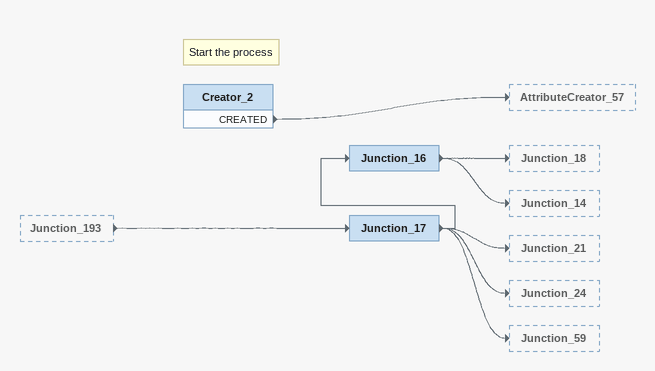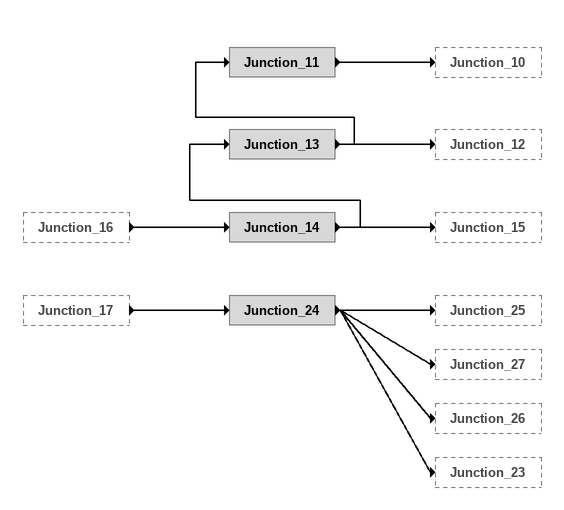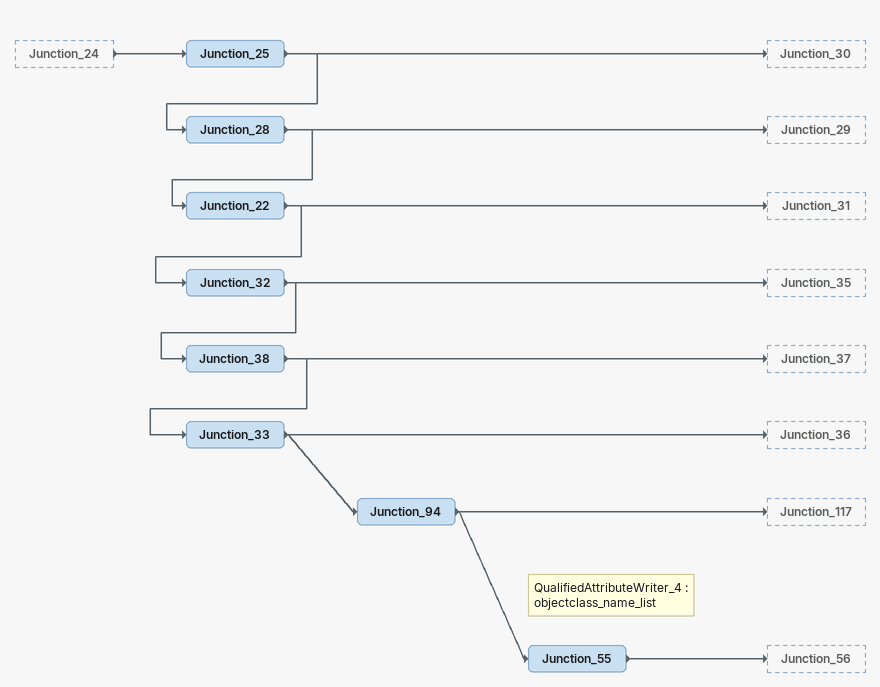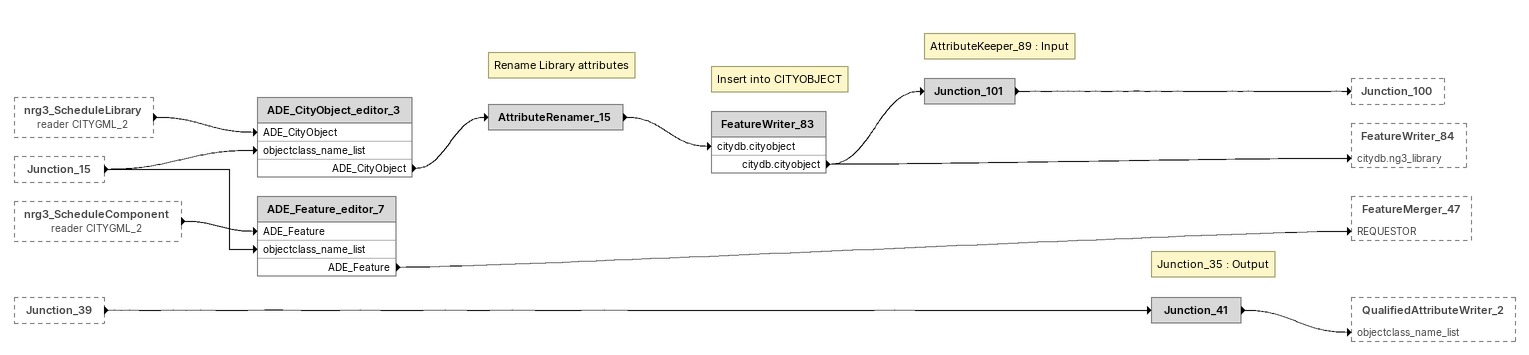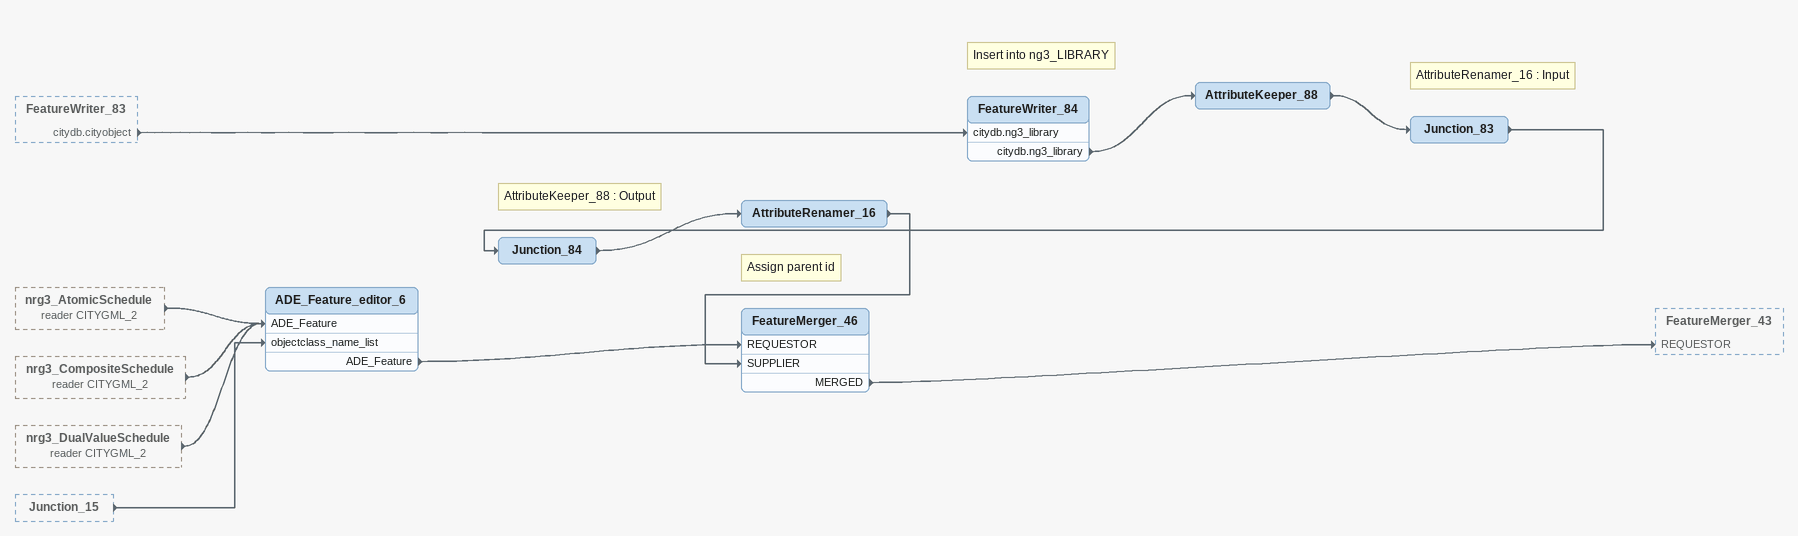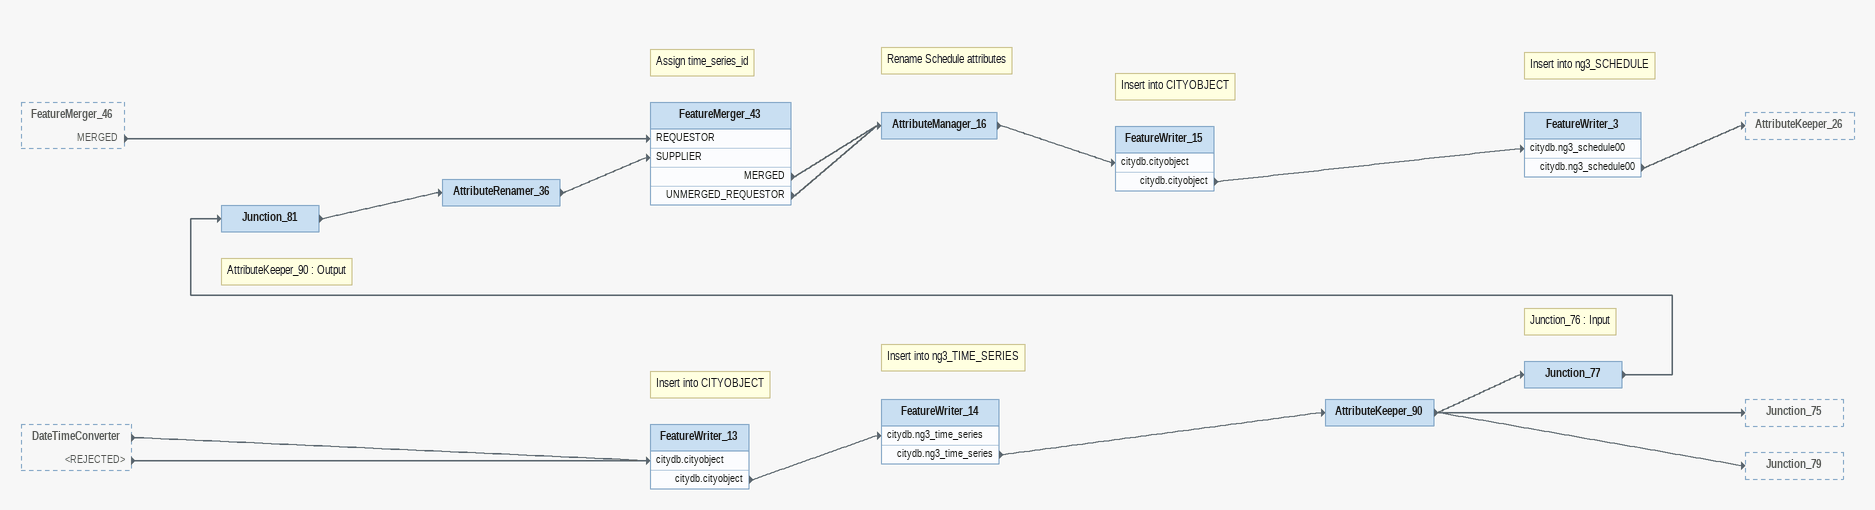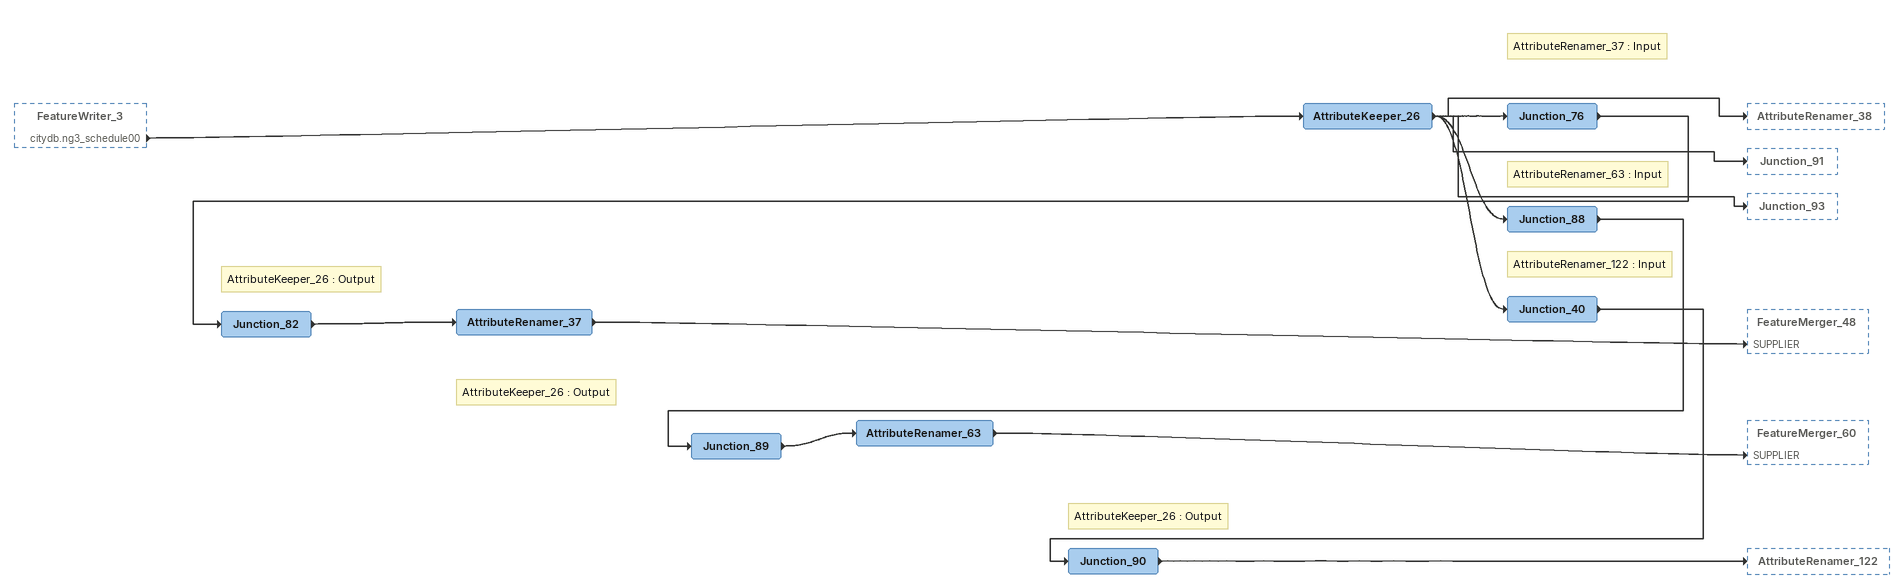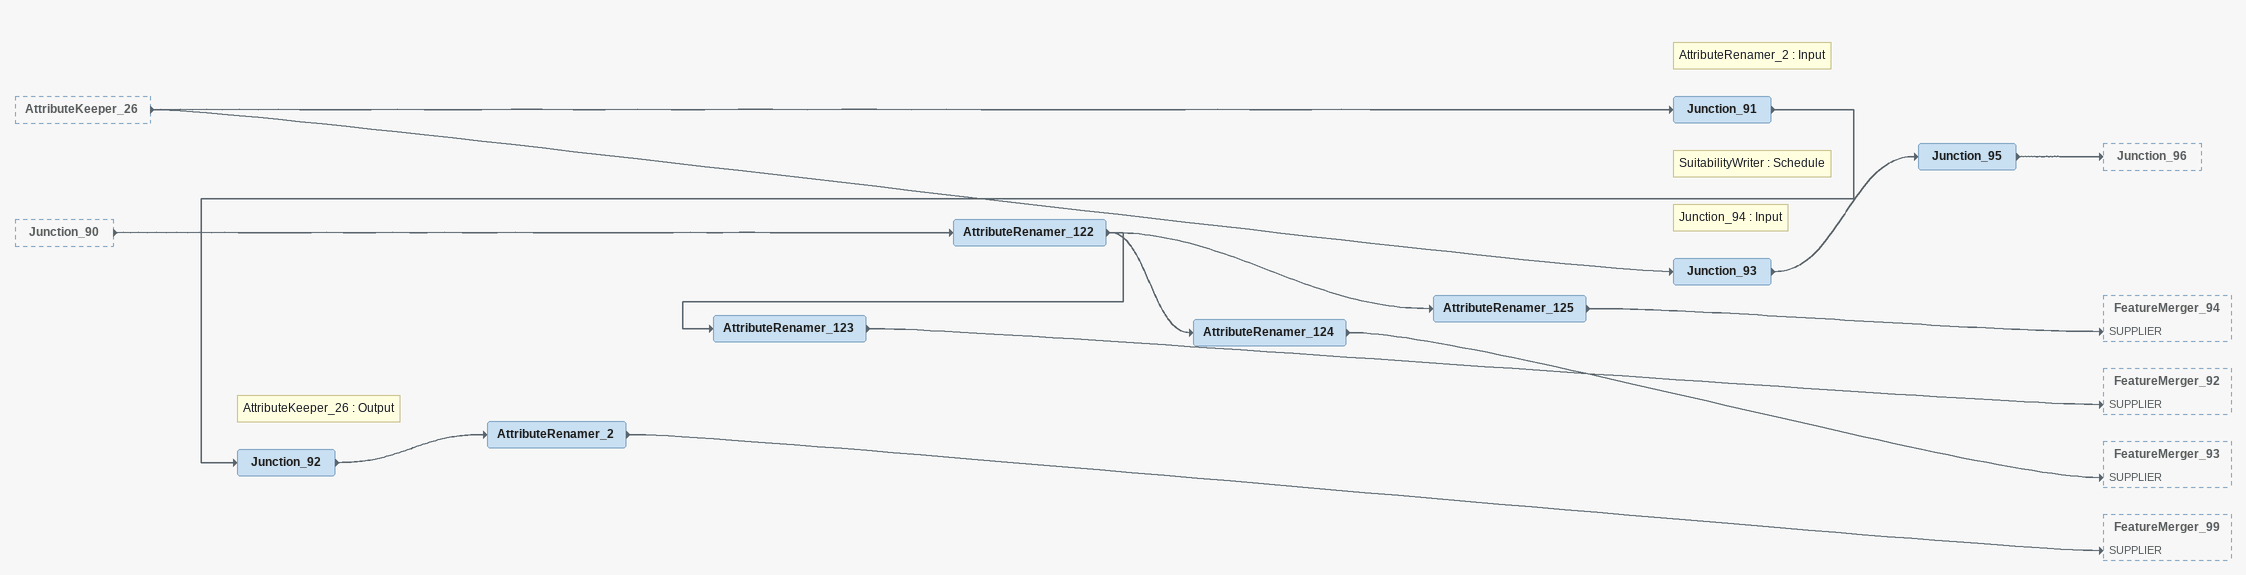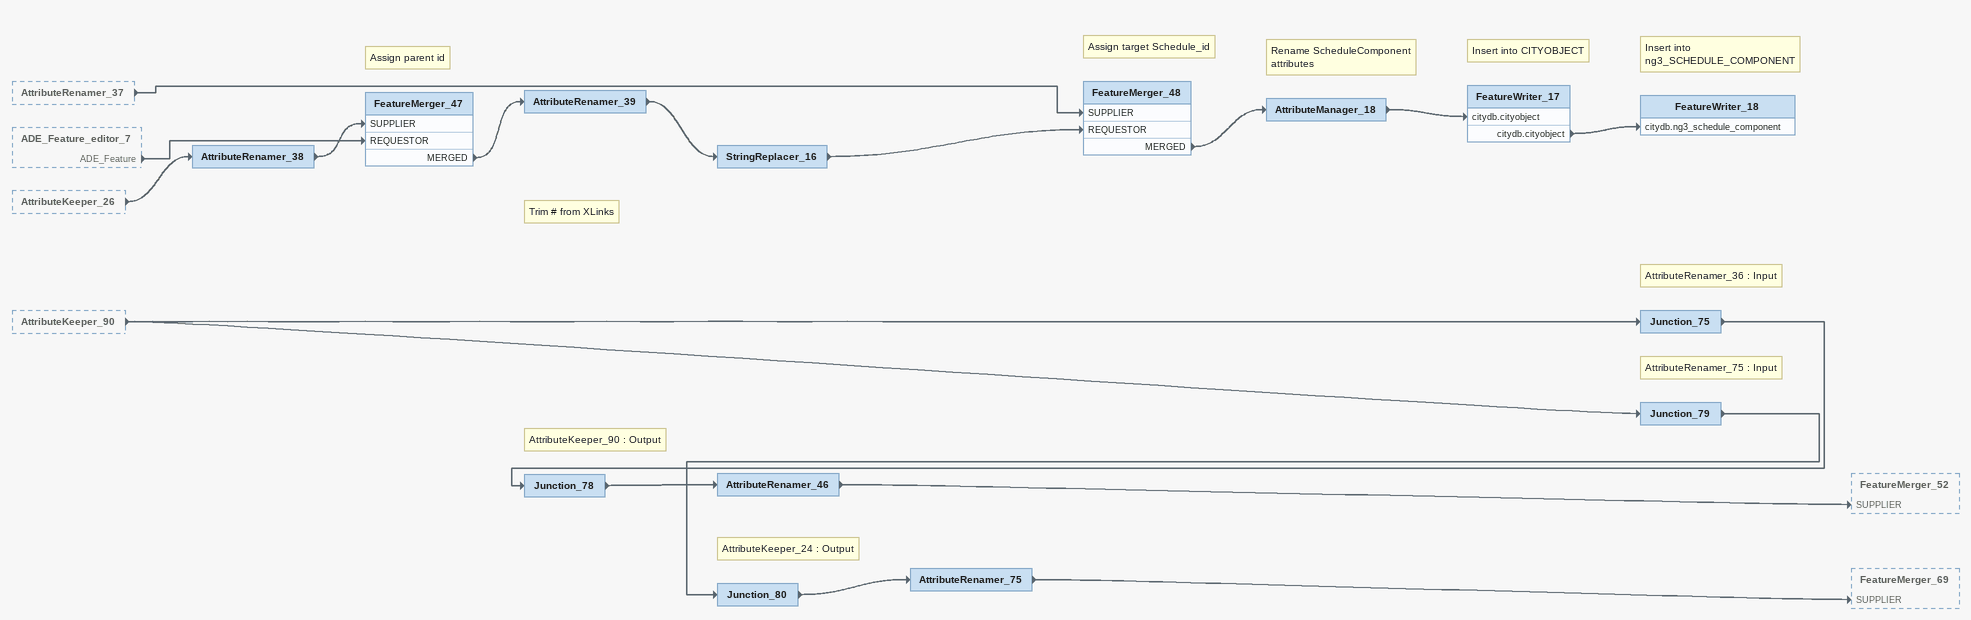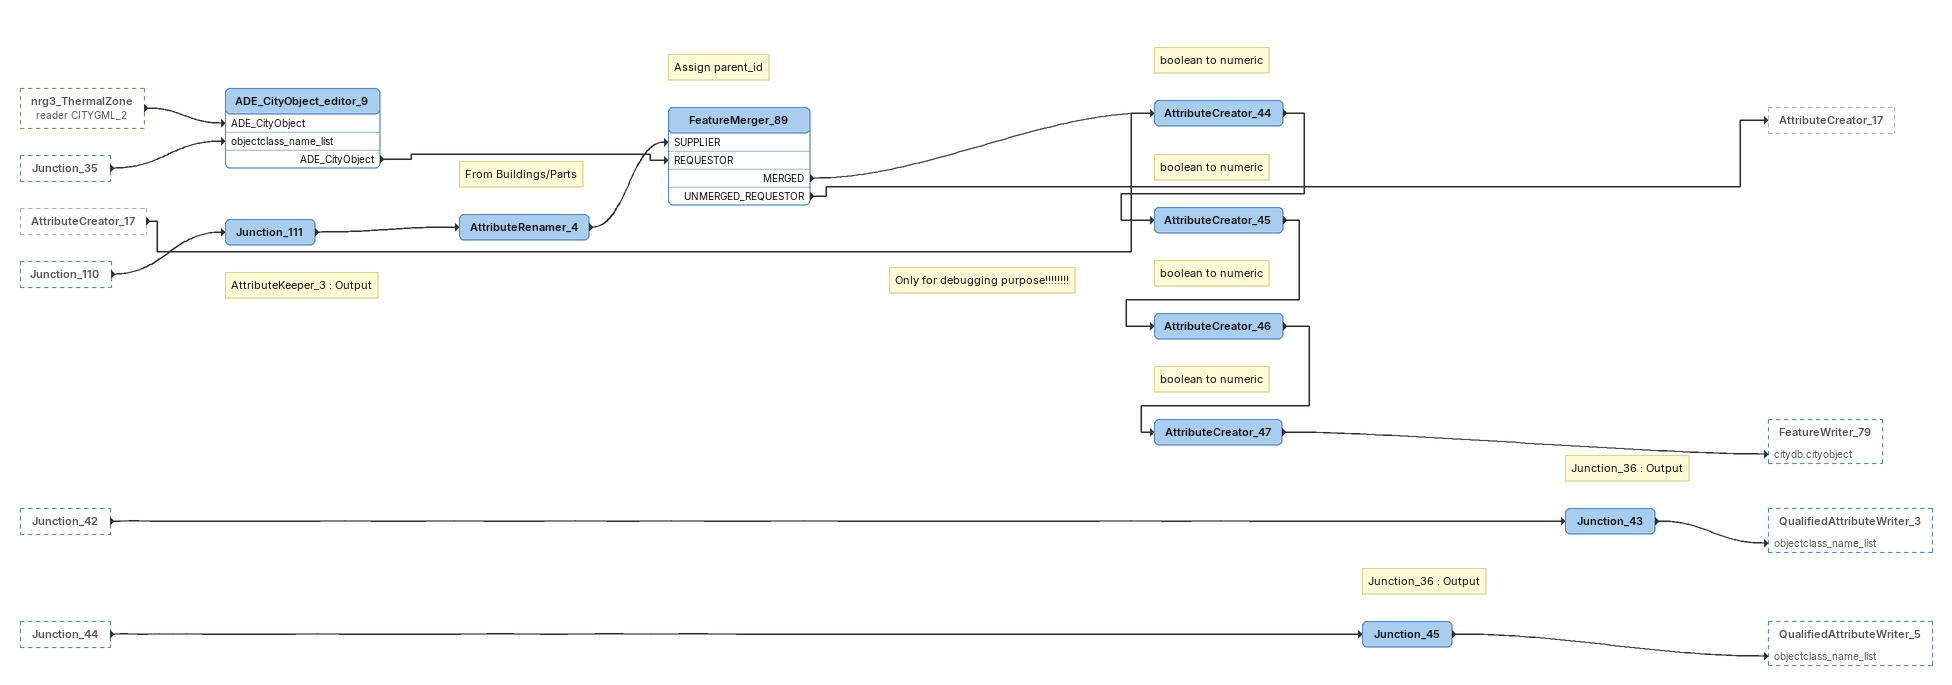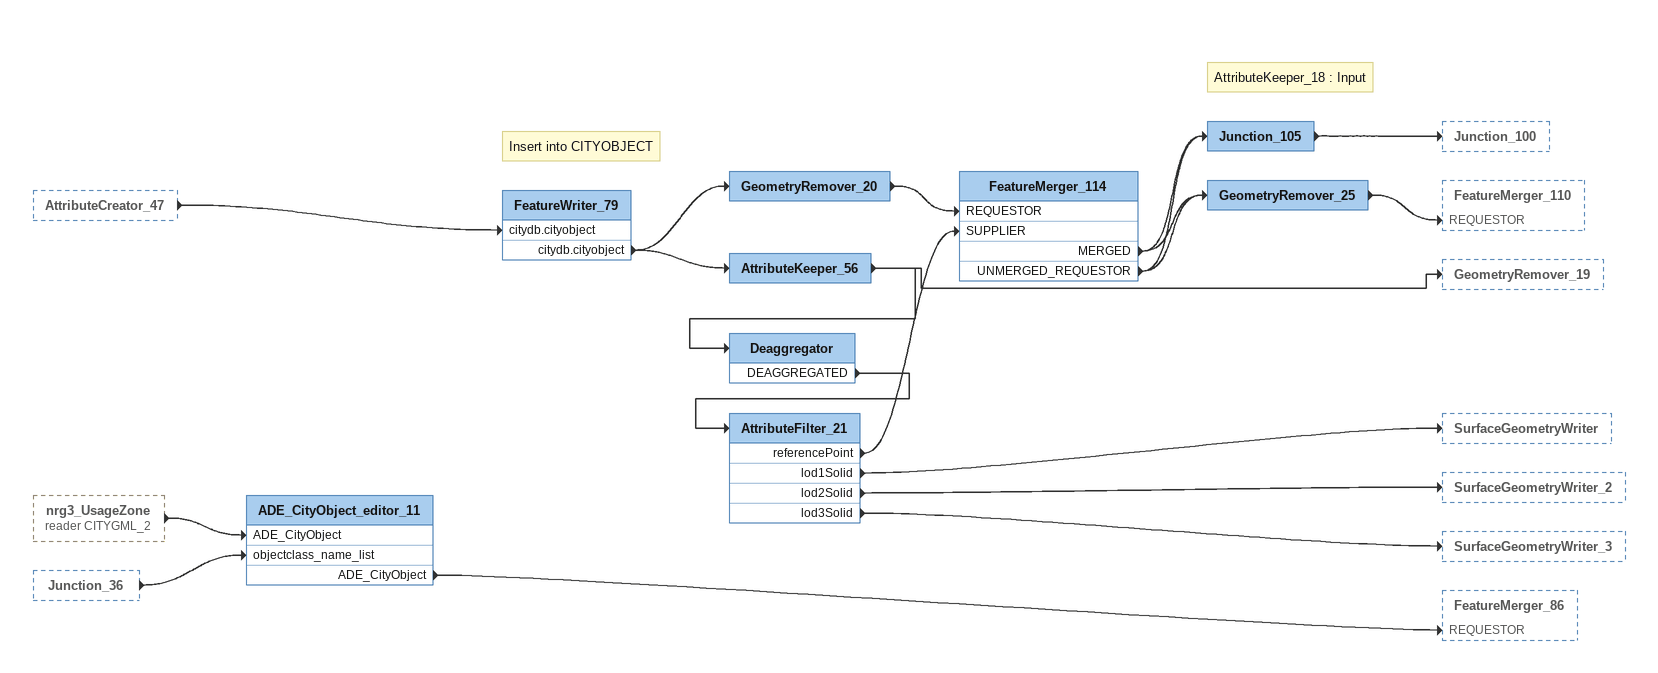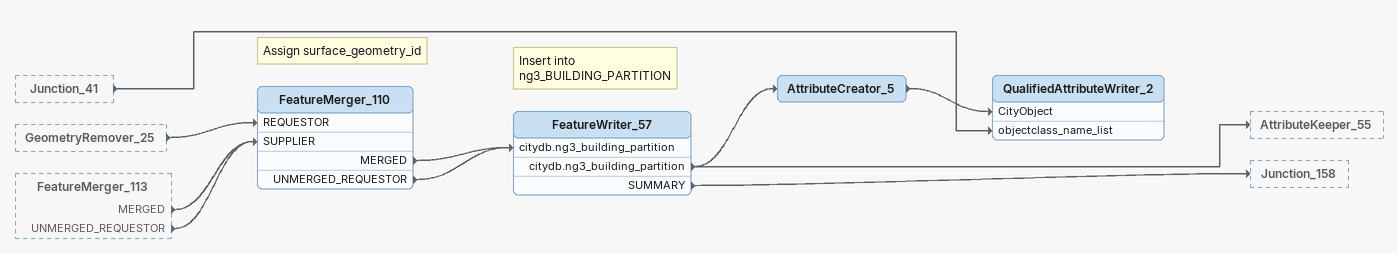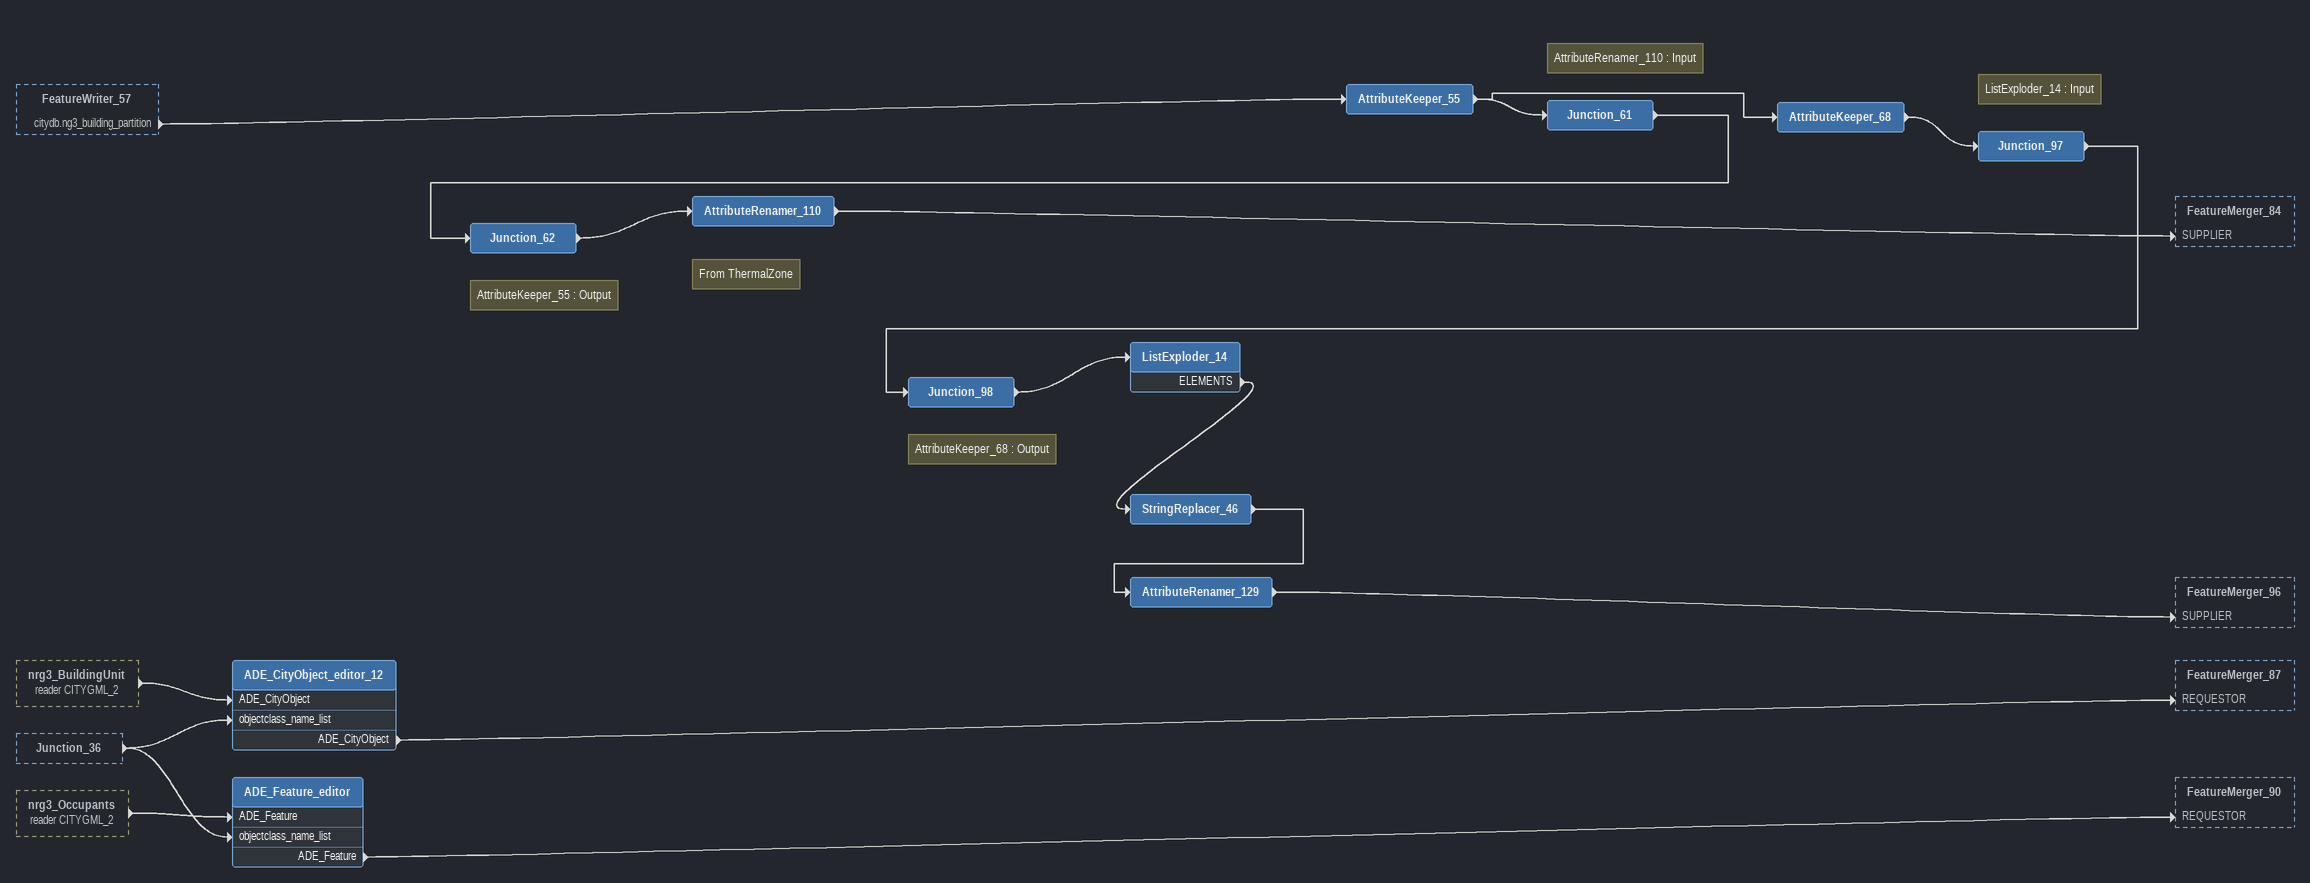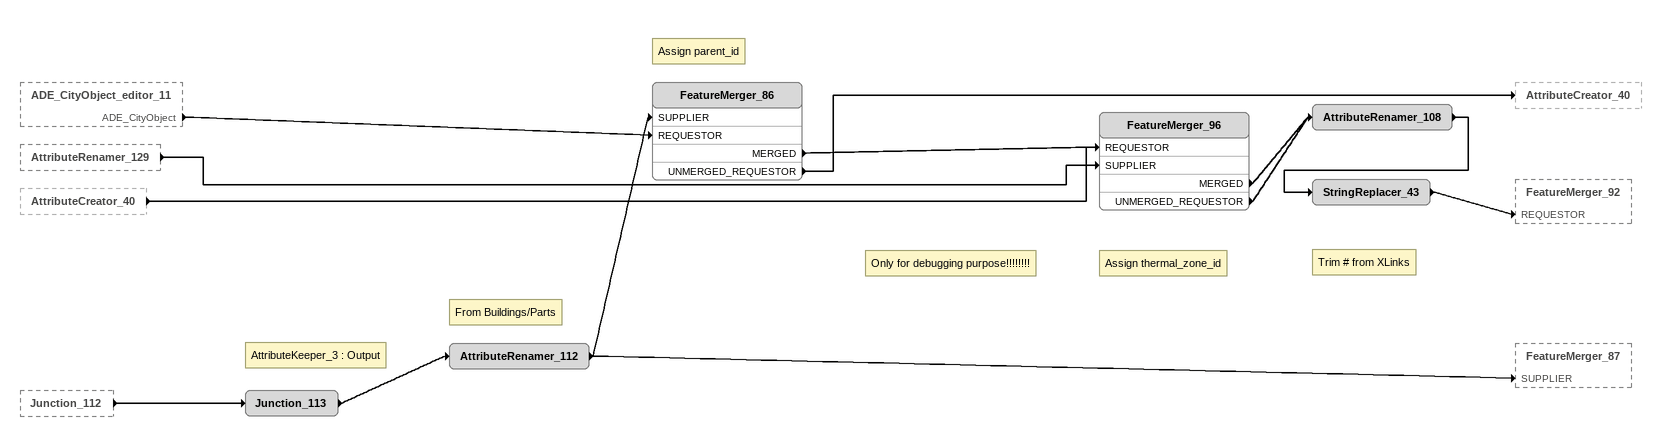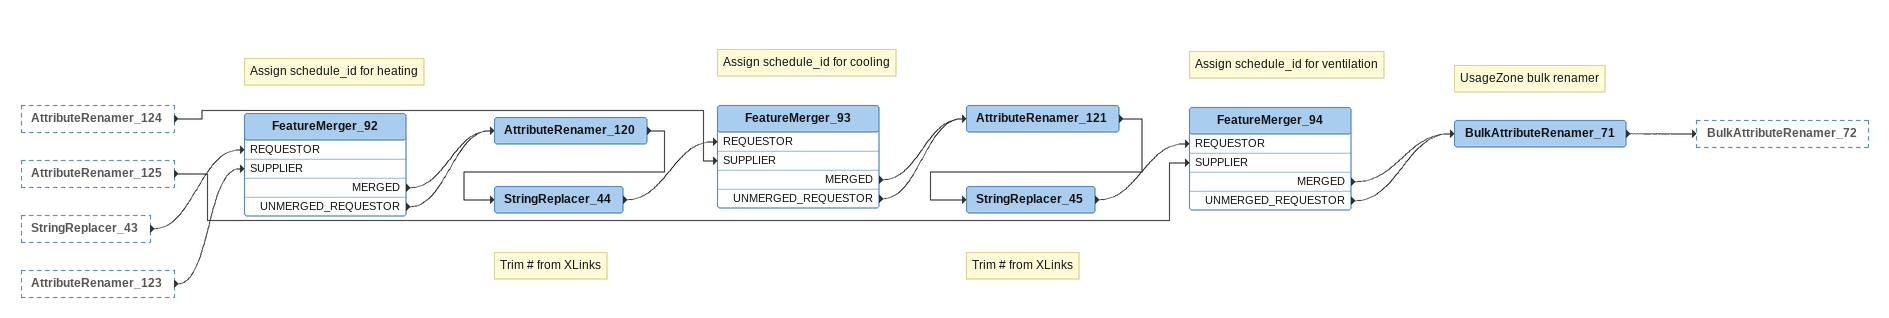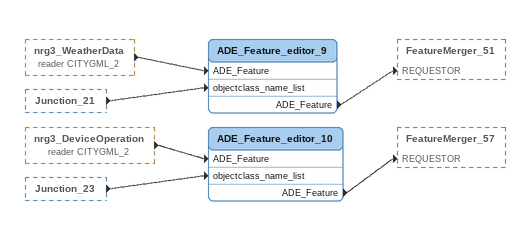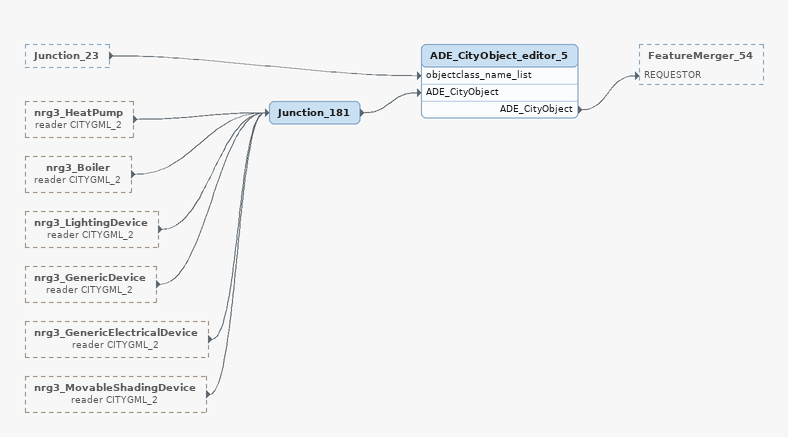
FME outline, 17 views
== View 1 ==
Junction_193 [outside]
    -> Junction_17
Note: Start the process
Creator_2
    CREATED -> AttributeCreator_57
Junction_17
    -> Junction_21
    -> Junction_24
    -> Junction_59
    -> Junction_16
Junction_16
    -> Junction_18
    -> Junction_14

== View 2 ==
Junction_16 [outside]
    -> Junction_14
Junction_17 [outside]
    -> Junction_24
Junction_14
    -> Junction_13
    -> Junction_15
Junction_13
    -> Junction_12
    -> Junction_11
Junction_11
    -> Junction_10
Junction_24
    -> Junction_25
    -> Junction_27
    -> Junction_26
    -> Junction_23

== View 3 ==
Junction_24 [outside]
    -> Junction_25
Junction_25
    -> Junction_28
    -> Junction_30
Junction_28
    -> Junction_22
    -> Junction_29
Junction_22
    -> Junction_32
    -> Junction_31
Junction_32
    -> Junction_38
    -> Junction_35
Junction_38
    -> Junction_33
    -> Junction_37
Junction_33
    -> Junction_94
    -> Junction_36
Junction_94
    -> Junction_117
    -> Junction_55
Note: QualifiedAttributeWriter_4 : objectclass_name_list
Junction_55
    -> Junction_56

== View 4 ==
nrg3_ScheduleLibrary (reader CITYGML_2) [outside]
    -> ADE_CityObject_editor_3 [ADE_CityObject]
Junction_15 [outside]
    -> ADE_Feature_editor_7 [objectclass_name_list]
    -> ADE_CityObject_editor_3 [objectclass_name_list]
nrg3_ScheduleComponent (reader CITYGML_2) [outside]
    -> ADE_Feature_editor_7 [ADE_Feature]
Junction_39 [outside]
    -> Junction_41
Note: Junction_35 : Output
Junction_41
    -> QualifiedAttributeWriter_2 [objectclass_name_list]
ADE_Feature_editor_7
    ADE_Feature -> FeatureMerger_47 [REQUESTOR]
ADE_CityObject_editor_3
    ADE_CityObject -> AttributeRenamer_15
Note: Rename Library attributes
AttributeRenamer_15
    -> FeatureWriter_83 [citydb.cityobject]
Note: Insert into CITYOBJECT
FeatureWriter_83
    citydb.cityobject -> FeatureWriter_84 [citydb.ng3_library]
    citydb.cityobject -> Junction_101
Note: AttributeKeeper_89 : Input
Junction_101
    -> Junction_100

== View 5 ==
FeatureWriter_83 [outside]
    citydb.cityobject -> FeatureWriter_84 [citydb.ng3_library]
nrg3_AtomicSchedule (reader CITYGML_2) [outside]
    -> ADE_Feature_editor_6 [ADE_Feature]
nrg3_CompositeSchedule (reader CITYGML_2) [outside]
    -> ADE_Feature_editor_6 [ADE_Feature]
nrg3_DualValueSchedule (reader CITYGML_2) [outside]
    -> ADE_Feature_editor_6 [ADE_Feature]
Junction_15 [outside]
    -> ADE_Feature_editor_6 [objectclass_name_list]
Note: Insert into ng3_LIBRARY
FeatureWriter_84
    citydb.ng3_library -> AttributeKeeper_88
AttributeKeeper_88
    -> Junction_83
Note: AttributeRenamer_16 : Input
Junction_83
    -> Junction_84
Note: AttributeKeeper_88 : Output
Junction_84
    -> AttributeRenamer_16
AttributeRenamer_16
    -> FeatureMerger_46 [SUPPLIER]
ADE_Feature_editor_6
    ADE_Feature -> FeatureMerger_46 [REQUESTOR]
Note: Assign parent id
FeatureMerger_46
    MERGED -> FeatureMerger_43 [REQUESTOR]

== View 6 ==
FeatureMerger_46 [outside]
    MERGED -> FeatureMerger_43 [REQUESTOR]
DateTimeConverter [outside]
    -> FeatureWriter_13 [citydb.cityobject]
    <REJECTED> -> FeatureWriter_13 [citydb.cityobject]
Note: Insert into CITYOBJECT
FeatureWriter_13
    citydb.cityobject -> FeatureWriter_14 [citydb.ng3_time_series]
Note: Insert into ng3_TIME_SERIES
FeatureWriter_14
    citydb.ng3_time_series -> AttributeKeeper_90
AttributeKeeper_90
    -> Junction_75
    -> Junction_79
    -> Junction_77
Note: Junction_76 : Input
Junction_77
    -> Junction_81
Note: AttributeKeeper_90 : Output
Junction_81
    -> AttributeRenamer_36
AttributeRenamer_36
    -> FeatureMerger_43 [SUPPLIER]
Note: Assign time_series_id
FeatureMerger_43
    MERGED -> AttributeManager_16
    UNMERGED_REQUESTOR -> AttributeManager_16
Note: Rename Schedule attributes
AttributeManager_16
    -> FeatureWriter_15 [citydb.cityobject]
Note: Insert into CITYOBJECT
FeatureWriter_15
    citydb.cityobject -> FeatureWriter_3 [citydb.ng3_schedule00]
Note: Insert into ng3_SCHEDULE
FeatureWriter_3
    citydb.ng3_schedule00 -> AttributeKeeper_26

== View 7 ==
FeatureWriter_3 [outside]
    citydb.ng3_schedule00 -> AttributeKeeper_26
AttributeKeeper_26
    -> AttributeRenamer_38
    -> Junction_76
    -> Junction_88
    -> Junction_40
    -> Junction_91
    -> Junction_93
Note: AttributeRenamer_37 : Input
Junction_76
    -> Junction_82
Note: AttributeKeeper_26 : Output
Junction_82
    -> AttributeRenamer_37
AttributeRenamer_37
    -> FeatureMerger_48 [SUPPLIER]
Note: AttributeRenamer_63 : Input
Junction_88
    -> Junction_89
Note: AttributeKeeper_26 : Output
Junction_89
    -> AttributeRenamer_63
AttributeRenamer_63
    -> FeatureMerger_60 [SUPPLIER]
Note: AttributeRenamer_122 : Input
Junction_40
    -> Junction_90
Note: AttributeKeeper_26 : Output
Junction_90
    -> AttributeRenamer_122

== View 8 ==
AttributeKeeper_26 [outside]
    -> Junction_91
    -> Junction_93
Junction_90 [outside]
    -> AttributeRenamer_122
AttributeRenamer_122
    -> AttributeRenamer_123
    -> AttributeRenamer_124
    -> AttributeRenamer_125
AttributeRenamer_125
    -> FeatureMerger_94 [SUPPLIER]
AttributeRenamer_123
    -> FeatureMerger_92 [SUPPLIER]
AttributeRenamer_124
    -> FeatureMerger_93 [SUPPLIER]
Note: AttributeRenamer_2 : Input
Junction_91
    -> Junction_92
Note: AttributeKeeper_26 : Output
Junction_92
    -> AttributeRenamer_2
AttributeRenamer_2
    -> FeatureMerger_99 [SUPPLIER]
Note: SuitabilityWriter : Schedule
Junction_93
    -> Junction_95
Note: Junction_94 : Input
Junction_95
    -> Junction_96

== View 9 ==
AttributeRenamer_37 [outside]
    -> FeatureMerger_48 [SUPPLIER]
ADE_Feature_editor_7 [outside]
    ADE_Feature -> FeatureMerger_47 [REQUESTOR]
AttributeKeeper_26 [outside]
    -> AttributeRenamer_38
AttributeKeeper_90 [outside]
    -> Junction_75
    -> Junction_79
AttributeRenamer_38
    -> FeatureMerger_47 [SUPPLIER]
Note: Assign parent id
FeatureMerger_47
    MERGED -> AttributeRenamer_39
AttributeRenamer_39
    -> StringReplacer_16
Note: Trim # from XLinks
StringReplacer_16
    -> FeatureMerger_48 [REQUESTOR]
Note: Assign target Schedule_id
FeatureMerger_48
    MERGED -> AttributeManager_18
Note: Rename ScheduleComponent attributes
AttributeManager_18
    -> FeatureWriter_17 [citydb.cityobject]
Note: Insert into CITYOBJECT
FeatureWriter_17
    citydb.cityobject -> FeatureWriter_18 [citydb.ng3_schedule_component]
Note: Insert into ng3_SCHEDULE_COMPONENT
FeatureWriter_18
Note: AttributeRenamer_36 : Input
Junction_75
    -> Junction_78
Note: AttributeKeeper_90 : Output
Junction_78
    -> AttributeRenamer_46
AttributeRenamer_46
    -> FeatureMerger_52 [SUPPLIER]
Note: AttributeRenamer_75 : Input
Junction_79
    -> Junction_80
Note: AttributeKeeper_24 : Output
Junction_80
    -> AttributeRenamer_75
AttributeRenamer_75
    -> FeatureMerger_69 [SUPPLIER]

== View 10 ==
nrg3_ThermalZone (reader CITYGML_2) [outside]
    -> ADE_CityObject_editor_9 [ADE_CityObject]
Junction_35 [outside]
    -> ADE_CityObject_editor_9 [objectclass_name_list]
AttributeCreator_17 [outside]
    -> AttributeCreator_44
Junction_110 [outside]
    -> Junction_111
Junction_42 [outside]
    -> Junction_43
Junction_44 [outside]
    -> Junction_45
Note: Junction_36 : Output
Junction_43
    -> QualifiedAttributeWriter_3 [objectclass_name_list]
Note: Junction_36 : Output
Junction_45
    -> QualifiedAttributeWriter_5 [objectclass_name_list]
ADE_CityObject_editor_9
    ADE_CityObject -> FeatureMerger_89 [REQUESTOR]
Note: AttributeKeeper_3 : Output
Junction_111
    -> AttributeRenamer_4
Note: From Buildings/Parts
AttributeRenamer_4
    -> FeatureMerger_89 [SUPPLIER]
Note: Assign parent_id
Note: Only for debugging purpose!!!!!!!!
FeatureMerger_89
    MERGED -> AttributeCreator_44
    UNMERGED_REQUESTOR -> AttributeCreator_17
Note: boolean to numeric
AttributeCreator_44
    -> AttributeCreator_45
Note: boolean to numeric
AttributeCreator_45
    -> AttributeCreator_46
Note: boolean to numeric
AttributeCreator_46
    -> AttributeCreator_47
Note: boolean to numeric
AttributeCreator_47
    -> FeatureWriter_79 [citydb.cityobject]

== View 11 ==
AttributeCreator_47 [outside]
    -> FeatureWriter_79 [citydb.cityobject]
nrg3_UsageZone (reader CITYGML_2) [outside]
    -> ADE_CityObject_editor_11 [ADE_CityObject]
Junction_36 [outside]
    -> ADE_CityObject_editor_11 [objectclass_name_list]
ADE_CityObject_editor_11
    ADE_CityObject -> FeatureMerger_86 [REQUESTOR]
Note: Insert into CITYOBJECT
FeatureWriter_79
    citydb.cityobject -> GeometryRemover_20
    citydb.cityobject -> AttributeKeeper_56
GeometryRemover_20
    -> FeatureMerger_114 [REQUESTOR]
AttributeKeeper_56
    -> Deaggregator
    -> GeometryRemover_19
Deaggregator
    DEAGGREGATED -> AttributeFilter_21
AttributeFilter_21
    referencePoint -> FeatureMerger_114 [SUPPLIER]
    lod1Solid -> SurfaceGeometryWriter
    lod2Solid -> SurfaceGeometryWriter_2
    lod3Solid -> SurfaceGeometryWriter_3
FeatureMerger_114
    MERGED -> GeometryRemover_25
    MERGED -> Junction_105
    UNMERGED_REQUESTOR -> GeometryRemover_25
    UNMERGED_REQUESTOR -> Junction_105
Note: AttributeKeeper_18 : Input
Junction_105
    -> Junction_100
GeometryRemover_25
    -> FeatureMerger_110 [REQUESTOR]

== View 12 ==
Junction_41 [outside]
    -> QualifiedAttributeWriter_2 [objectclass_name_list]
GeometryRemover_25 [outside]
    -> FeatureMerger_110 [REQUESTOR]
FeatureMerger_113 [outside]
    MERGED -> FeatureMerger_110 [SUPPLIER]
    UNMERGED_REQUESTOR -> FeatureMerger_110 [SUPPLIER]
Note: Assign surface_geometry_id
FeatureMerger_110
    MERGED -> FeatureWriter_57 [citydb.ng3_building_partition]
    UNMERGED_REQUESTOR -> FeatureWriter_57 [citydb.ng3_building_partition]
Note: Insert into ng3_BUILDING_PARTITION
FeatureWriter_57
    citydb.ng3_building_partition -> AttributeKeeper_55
    citydb.ng3_building_partition -> AttributeCreator_5
    SUMMARY -> Junction_158
AttributeCreator_5
    -> QualifiedAttributeWriter_2 [CityObject]
QualifiedAttributeWriter_2

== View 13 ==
FeatureWriter_57 [outside]
    citydb.ng3_building_partition -> AttributeKeeper_55
nrg3_BuildingUnit (reader CITYGML_2) [outside]
    -> ADE_CityObject_editor_12 [ADE_CityObject]
Junction_36 [outside]
    -> ADE_Feature_editor [objectclass_name_list]
    -> ADE_CityObject_editor_12 [objectclass_name_list]
nrg3_Occupants (reader CITYGML_2) [outside]
    -> ADE_Feature_editor [ADE_Feature]
ADE_CityObject_editor_12
    ADE_CityObject -> FeatureMerger_87 [REQUESTOR]
ADE_Feature_editor
    ADE_Feature -> FeatureMerger_90 [REQUESTOR]
AttributeKeeper_55
    -> AttributeKeeper_68
    -> Junction_61
Note: AttributeRenamer_110 : Input
Junction_61
    -> Junction_62
Note: AttributeKeeper_55 : Output
Junction_62
    -> AttributeRenamer_110
Note: From ThermalZone
AttributeRenamer_110
    -> FeatureMerger_84 [SUPPLIER]
AttributeKeeper_68
    -> Junction_97
Note: ListExploder_14 : Input
Junction_97
    -> Junction_98
Note: AttributeKeeper_68 : Output
Junction_98
    -> ListExploder_14
ListExploder_14
    ELEMENTS -> StringReplacer_46
StringReplacer_46
    -> AttributeRenamer_129
AttributeRenamer_129
    -> FeatureMerger_96 [SUPPLIER]

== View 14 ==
ADE_CityObject_editor_11 [outside]
    ADE_CityObject -> FeatureMerger_86 [REQUESTOR]
AttributeRenamer_129 [outside]
    -> FeatureMerger_96 [SUPPLIER]
AttributeCreator_40 [outside]
    -> FeatureMerger_96 [REQUESTOR]
Junction_112 [outside]
    -> Junction_113
Note: AttributeKeeper_3 : Output
Junction_113
    -> AttributeRenamer_112
Note: From Buildings/Parts
AttributeRenamer_112
    -> FeatureMerger_86 [SUPPLIER]
    -> FeatureMerger_87 [SUPPLIER]
Note: Assign parent_id
Note: Only for debugging purpose!!!!!!!!
FeatureMerger_86
    MERGED -> FeatureMerger_96 [REQUESTOR]
    UNMERGED_REQUESTOR -> AttributeCreator_40
Note: Assign thermal_zone_id
FeatureMerger_96
    MERGED -> AttributeRenamer_108
    UNMERGED_REQUESTOR -> AttributeRenamer_108
AttributeRenamer_108
    -> StringReplacer_43
Note: Trim # from XLinks
StringReplacer_43
    -> FeatureMerger_92 [REQUESTOR]

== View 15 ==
AttributeRenamer_124 [outside]
    -> FeatureMerger_93 [SUPPLIER]
AttributeRenamer_125 [outside]
    -> FeatureMerger_94 [SUPPLIER]
StringReplacer_43 [outside]
    -> FeatureMerger_92 [REQUESTOR]
AttributeRenamer_123 [outside]
    -> FeatureMerger_92 [SUPPLIER]
Note: Assign schedule_id for heating
FeatureMerger_92
    MERGED -> AttributeRenamer_120
    UNMERGED_REQUESTOR -> AttributeRenamer_120
AttributeRenamer_120
    -> StringReplacer_44
Note: Trim # from XLinks
StringReplacer_44
    -> FeatureMerger_93 [REQUESTOR]
Note: Assign schedule_id for cooling
FeatureMerger_93
    MERGED -> AttributeRenamer_121
    UNMERGED_REQUESTOR -> AttributeRenamer_121
AttributeRenamer_121
    -> StringReplacer_45
Note: Trim # from XLinks
StringReplacer_45
    -> FeatureMerger_94 [REQUESTOR]
Note: Assign schedule_id for ventilation
FeatureMerger_94
    MERGED -> BulkAttributeRenamer_71
    UNMERGED_REQUESTOR -> BulkAttributeRenamer_71
Note: UsageZone bulk renamer
BulkAttributeRenamer_71
    -> BulkAttributeRenamer_72

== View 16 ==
nrg3_WeatherData (reader CITYGML_2) [outside]
    -> ADE_Feature_editor_9 [ADE_Feature]
Junction_21 [outside]
    -> ADE_Feature_editor_9 [objectclass_name_list]
nrg3_DeviceOperation (reader CITYGML_2) [outside]
    -> ADE_Feature_editor_10 [ADE_Feature]
Junction_23 [outside]
    -> ADE_Feature_editor_10 [objectclass_name_list]
ADE_Feature_editor_9
    ADE_Feature -> FeatureMerger_51 [REQUESTOR]
ADE_Feature_editor_10
    ADE_Feature -> FeatureMerger_57 [REQUESTOR]

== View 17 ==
Junction_23 [outside]
    -> ADE_CityObject_editor_5 [objectclass_name_list]
nrg3_HeatPump (reader CITYGML_2) [outside]
    -> Junction_181
nrg3_Boiler (reader CITYGML_2) [outside]
    -> Junction_181
nrg3_LightingDevice (reader CITYGML_2) [outside]
    -> Junction_181
nrg3_GenericDevice (reader CITYGML_2) [outside]
    -> Junction_181
nrg3_GenericElectricalDevice (reader CITYGML_2) [outside]
    -> Junction_181
nrg3_MovableShadingDevice (reader CITYGML_2) [outside]
    -> Junction_181
Junction_181
    -> ADE_CityObject_editor_5 [ADE_CityObject]
ADE_CityObject_editor_5
    ADE_CityObject -> FeatureMerger_54 [REQUESTOR]
